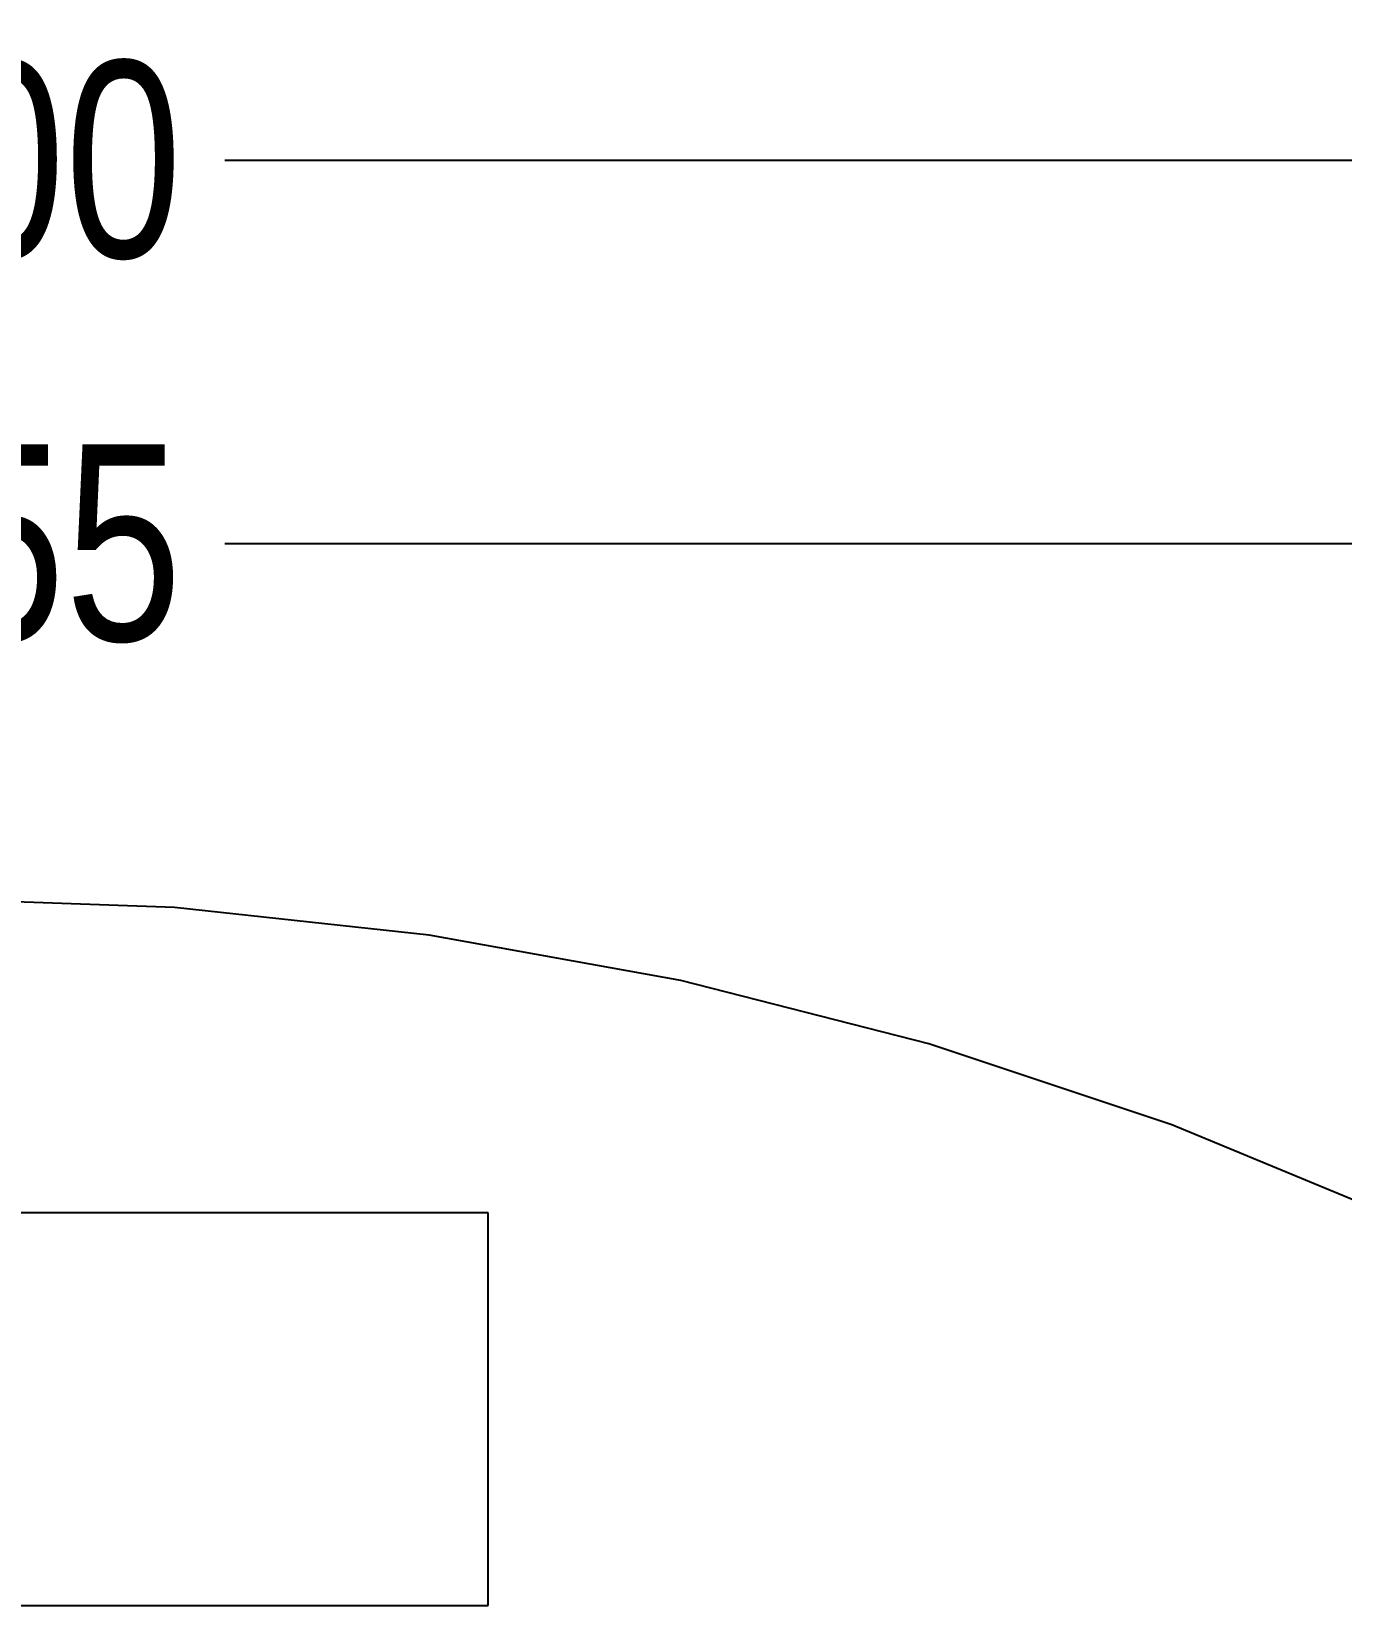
# Model space of a CAD drawing. Header units: millimetres. Extents: x -1 to 131, y 28 to 94.
# Drawn here: x 113.53 to 120.2, y 63.47 to 71.54 of the extents above; entities that cross this region are included whole.
import ezdxf

# ---------------------------------------------------------------- set-up
doc = ezdxf.new("R2010")
doc.units = ezdxf.units.MM
doc.header["$LTSCALE"] = 1.21
doc.header["$MEASUREMENT"] = 0
doc.header["$PDMODE"] = 3
doc.header["$PDSIZE"] = 0.3125
doc.layers.get('0').update_dxf_attribs({"linetype": 'CONTINUOUS'})
doc.layers.get('DEFPOINTS').update_dxf_attribs({"linetype": 'CONTINUOUS'})
doc.layers.add('Dim', color=3, linetype='CONTINUOUS', lineweight=25)
doc.styles.get("Standard").update_dxf_attribs({"font": 'txt', "width": 0.8})
doc.dimstyles.get("Standard").update_dxf_attribs({"dimtxt": 0.15625, "dimasz": 0.1875, "dimexe": 0.125, "dimexo": 0.0625, "dimgap": 0.09, "dimtad": 0, "dimtih": 1, "dimtoh": 1, "dimzin": 4, "dimdsep": 46, "dimtxsty": 'Standard', "dimblk": '_FILLED', "dimblk1": '_FILLED', "dimblk2": '_FILLED', "dimcen": 0.09, "dimazin": 1, "dimtp": 0.01, "dimtm": 0.01, "dimtfac": 1, "dimtofl": 0, "dimtmove": 0, "dimatfit": 3, "dimldrblk": '_FILLED', "dimfxl": 1, "dimtolj": 1, "dimtzin": 4, "dimarcsym": 0})

# ---------------------------------------------------------------- blocks, each defined once
blk = doc.blocks.new('_FILLED')
at = {"color": 0, "linetype": 'ByBlock'}
blk.add_solid([(0, 0), (-1, 0.1667), (-1, -0.1667)], dxfattribs=at)
blk = doc.blocks.new('*D24')
at = {"color": 0, "linetype": 'ByBlock', "lineweight": -2}
for p, q in [((102.1848, 59.1277), (102.1848, 69.0592)), ((123.7348, 59.1277), (123.7348, 69.0592)), ((102.1848, 68.9342), (111.4032, 68.9342)), ((123.7348, 68.9342), (114.5165, 68.9342))]:
    blk.add_line(p, q, dxfattribs=at)
at = {"layer": 'DEFPOINTS', "color": 0, "linetype": 'ByBlock'}
for p in [(102.1848, 59.0652), (123.7348, 59.0652)]:
    blk.add_point(p, dxfattribs=at)
at = {"color": 0, "linetype": 'ByBlock', "lineweight": -2, "rotation": 180}
blk.add_blockref('_FILLED', (102.1848, 68.9342), dxfattribs=at)
at = {"color": 0, "linetype": 'ByBlock', "lineweight": -2}
blk.add_blockref('_FILLED', (123.7348, 68.9342), dxfattribs=at)
at = {"color": 0, "linetype": 'ByBlock', "lineweight": -2, "insert": (112.9598, 68.9342), "char_height": 1, "attachment_point": 5}
blk.add_mtext('\\A1;21.55', dxfattribs=at)
blk = doc.blocks.new('*D25')
at = {"color": 0, "linetype": 'ByBlock', "lineweight": -2}
for p, q in [((99.4598, 55.5277), (99.4598, 71.01)), ((126.4597, 55.5277), (126.4597, 71.01)), ((99.4598, 70.885), (111.4031, 70.885)), ((126.4597, 70.885), (114.5164, 70.885))]:
    blk.add_line(p, q, dxfattribs=at)
at = {"layer": 'DEFPOINTS', "color": 0, "linetype": 'ByBlock'}
for p in [(99.4598, 55.4652), (126.4597, 55.4652)]:
    blk.add_point(p, dxfattribs=at)
at = {"color": 0, "linetype": 'ByBlock', "lineweight": -2, "rotation": 180}
blk.add_blockref('_FILLED', (99.4598, 70.885), dxfattribs=at)
at = {"color": 0, "linetype": 'ByBlock', "lineweight": -2}
blk.add_blockref('_FILLED', (126.4597, 70.885), dxfattribs=at)
at = {"color": 0, "linetype": 'ByBlock', "lineweight": -2, "insert": (112.9597, 70.885), "char_height": 1, "attachment_point": 5}
blk.add_mtext('\\A1;27.00', dxfattribs=at)

msp = doc.modelspace()

# ---------------------------------------------------------------- linework, layer by layer
at = {"color": 7, "linetype": 'Continuous'}
for p, q in [((114.261, 67.0826), (112.9582, 67.1292)), ((115.5571, 66.9433), (114.261, 67.0826)), ((116.84, 66.7118), (115.5571, 66.9433)), ((118.1031, 66.3895), (116.84, 66.7118)), ((119.34, 65.9778), (118.1031, 66.3895)), ((120.5444, 65.4789), (119.34, 65.9778)), ((115.858, 65.5295), (110.058, 65.5295)), ((115.858, 63.5295), (115.858, 65.5295)), ((110.058, 63.5295), (115.858, 63.5295))]:
    msp.add_line(p, q, dxfattribs=at)

# ---------------------------------------------------------------- dimensions: what is measured, and where the dimension line sits
at = {"layer": 'Dim'}
for base, p1, p2, picture, middle in [((126.4597, 70.885), (99.4598, 55.4652), (126.4597, 55.4652), '*D25', (112.9597, 70.885)), ((123.7348, 68.9342), (102.1848, 59.0652), (123.7348, 59.0652), '*D24', (112.9598, 68.9342))]:
    dim = msp.add_linear_dim(base=base, p1=p1, p2=p2, dimstyle='Standard', override={"dimtxt": 1, "dimasz": 1, "dimtih": 0, "dimtoh": 0, "dimzin": 0, "dimcen": 0.198, "dimadec": 0, "dimazin": 0, "dimtp": 0, "dimtm": 0, "dimtdec": 4, "dimtzin": 0}, dxfattribs=at)
    dim.commit()
    dim.dimension.update_dxf_attribs({"geometry": picture, "text_midpoint": middle})

doc.saveas('drawing.dxf')
